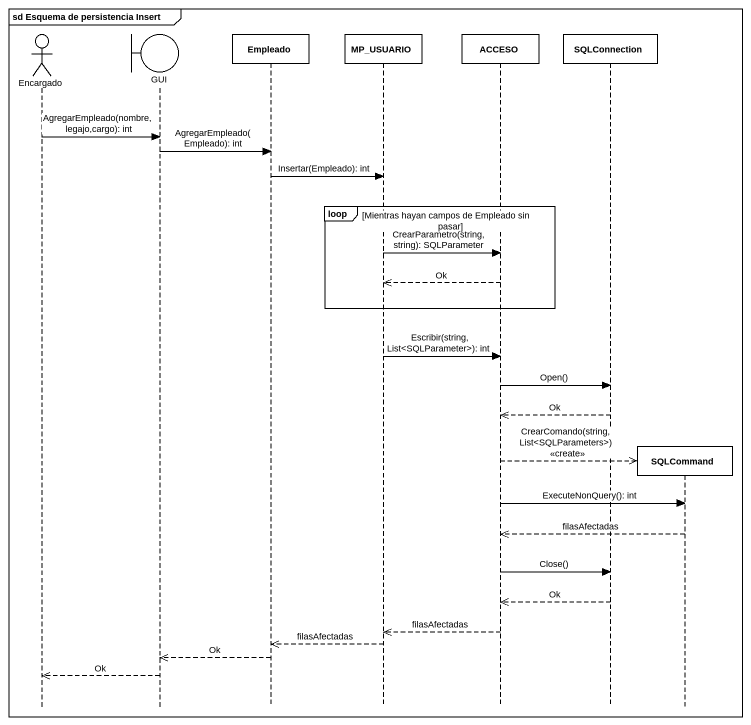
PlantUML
@startuml
mainframe sd Esquema de persistencia Insert
hide footbox
actor Encargado
boundary GUI
participant Empleado
participant MP_USUARIO
participant ACCESO
participant SQLConnection
participant SQLCommand

Encargado -> GUI : AgregarEmpleado(nombre,legajo,cargo): int
GUI -> Empleado : AgregarEmpleado(Empleado): int
Empleado -> MP_USUARIO : Insertar(Empleado): int
loop Mientras hayan campos de Empleado sin pasar
  MP_USUARIO -> ACCESO : CrearParametro(string, string): SQLParameter
  ACCESO -->> MP_USUARIO : Ok
end
MP_USUARIO -> ACCESO : Escribir(string, List<SQLParameter>): int
ACCESO -> SQLConnection : Open()
SQLConnection -->> ACCESO : Ok
ACCESO -->> SQLCommand ** : CrearComando(string, List<SQLParameters>) <<create>>
ACCESO -> SQLCommand : ExecuteNonQuery(): int
SQLCommand -->> ACCESO : filasAfectadas
ACCESO -> SQLConnection : Close()
SQLConnection -->> ACCESO : Ok
ACCESO -->> MP_USUARIO : filasAfectadas
MP_USUARIO -->> Empleado : filasAfectadas
Empleado -->> GUI : Ok
GUI -->> Encargado : Ok
@enduml
